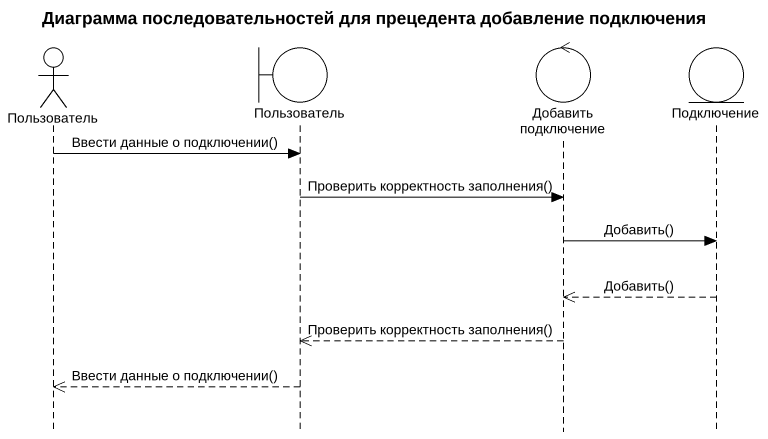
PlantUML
@startuml
title Диаграмма последовательностей для прецедента добавление подключения
hide footbox
actor Пользователь
boundary "Пользователь" as Пользователь_2
control "Добавить подключение" as Добавить_подключение
entity Подключение

Пользователь -> Пользователь_2 : Ввести данные о подключении()
Пользователь_2 -> Добавить_подключение : Проверить корректность заполнения()
Добавить_подключение -> Подключение : Добавить()
Подключение -->> Добавить_подключение : Добавить()
Добавить_подключение -->> Пользователь_2 : Проверить корректность заполнения()
Пользователь_2 -->> Пользователь : Ввести данные о подключении()
@enduml
